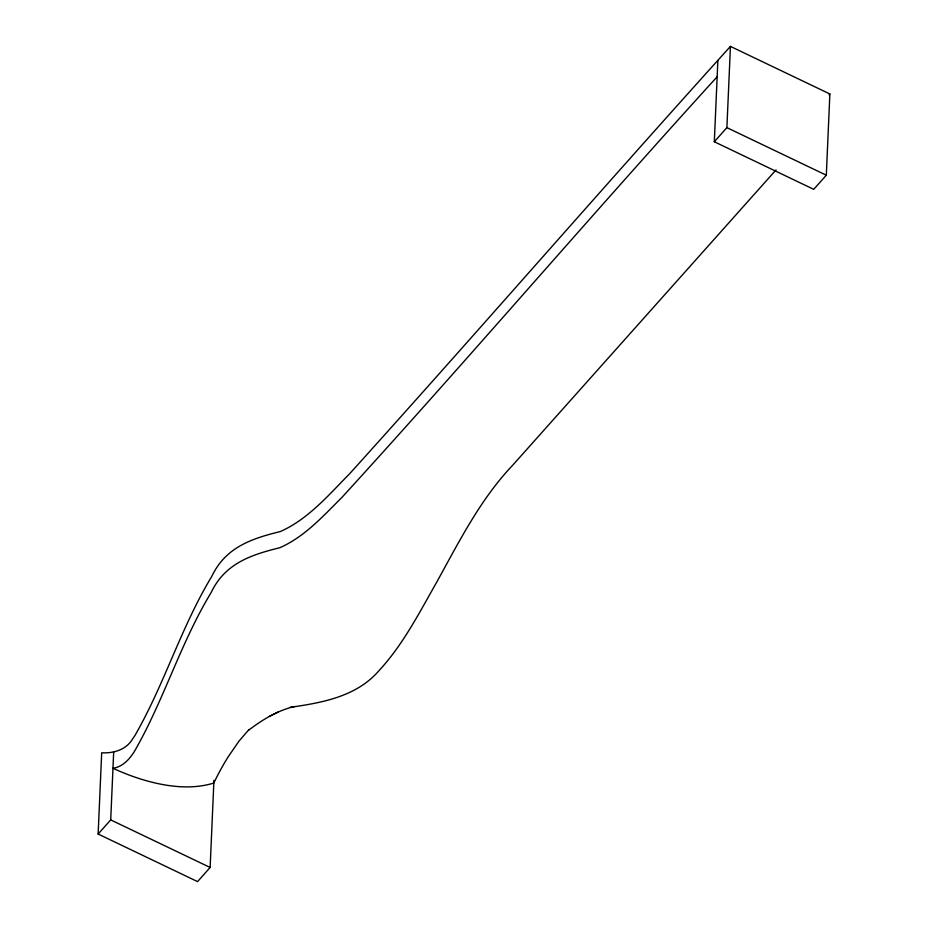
<?xml version="1.0" encoding="UTF-8"?>
<svg xmlns="http://www.w3.org/2000/svg" width="928" height="928" viewBox="0 0 928 928"><rect width="100%" height="100%" fill="white"/><g stroke="black" fill="none" stroke-linecap="round" stroke-linejoin="round"><path stroke-width="1.39" d="M213.939 780.32L210.134 867.471L197.56 881.6L98.136 834.028L101.686 752.794C113.668 753.443 126.463 749.778 132.808 738.595A35.02 12.284 -64.4 0 0 134.92 735.521C164.407 684.388 181.169 626.864 211.839 576.3C225.608 547.311 251.5 538.623 280.407 531.524C308.34 519.1 328.732 494.879 349.786 473.582C477.572 332.004 602.527 187.874 730.44 46.4L829.864 93.972L826.314 175.206L813.74 189.335L714.316 141.764L717.866 60.517M98.136 834.028L110.71 819.9L113.68 752.016M714.316 141.764L726.891 127.635L730.44 46.4M829.075 94.853L829.864 93.972M776.052 169.894L512.79 465.125C480.112 499.426 458.792 542.323 436.044 583.364C418.841 613.57 402.682 645.169 378.821 670.84C356.468 696.661 322.074 702.763 290.116 707.345M717.147 76.769C590.707 215.656 468.721 358.568 342.072 497.257C323.199 516.026 304.57 536.918 279.688 547.764C250.792 554.874 224.901 563.563 211.132 592.551C180.461 643.116 163.734 700.663 134.212 751.773A35.02 12.284 -64.4 0 1 132.101 754.835C127.542 761.32 121.092 767.154 112.961 768.268L116.116 769.695A185.565 110.467 41.7 0 0 159.999 784.021A174.418 103.832 41.7 0 0 170.056 785.726L176.9 786.48A159.79 95.12 41.7 0 0 213.834 783.035A95.909 33.628 -64.4 0 1 228.114 756.912L238.948 741.194L249.064 729.431M248.623 730.255C262.346 719.687 277.472 710.535 294.489 706.486M269.387 716.428L277.89 712.147M726.891 127.635L826.314 175.206M110.71 819.9L210.134 867.471"/></g></svg>
